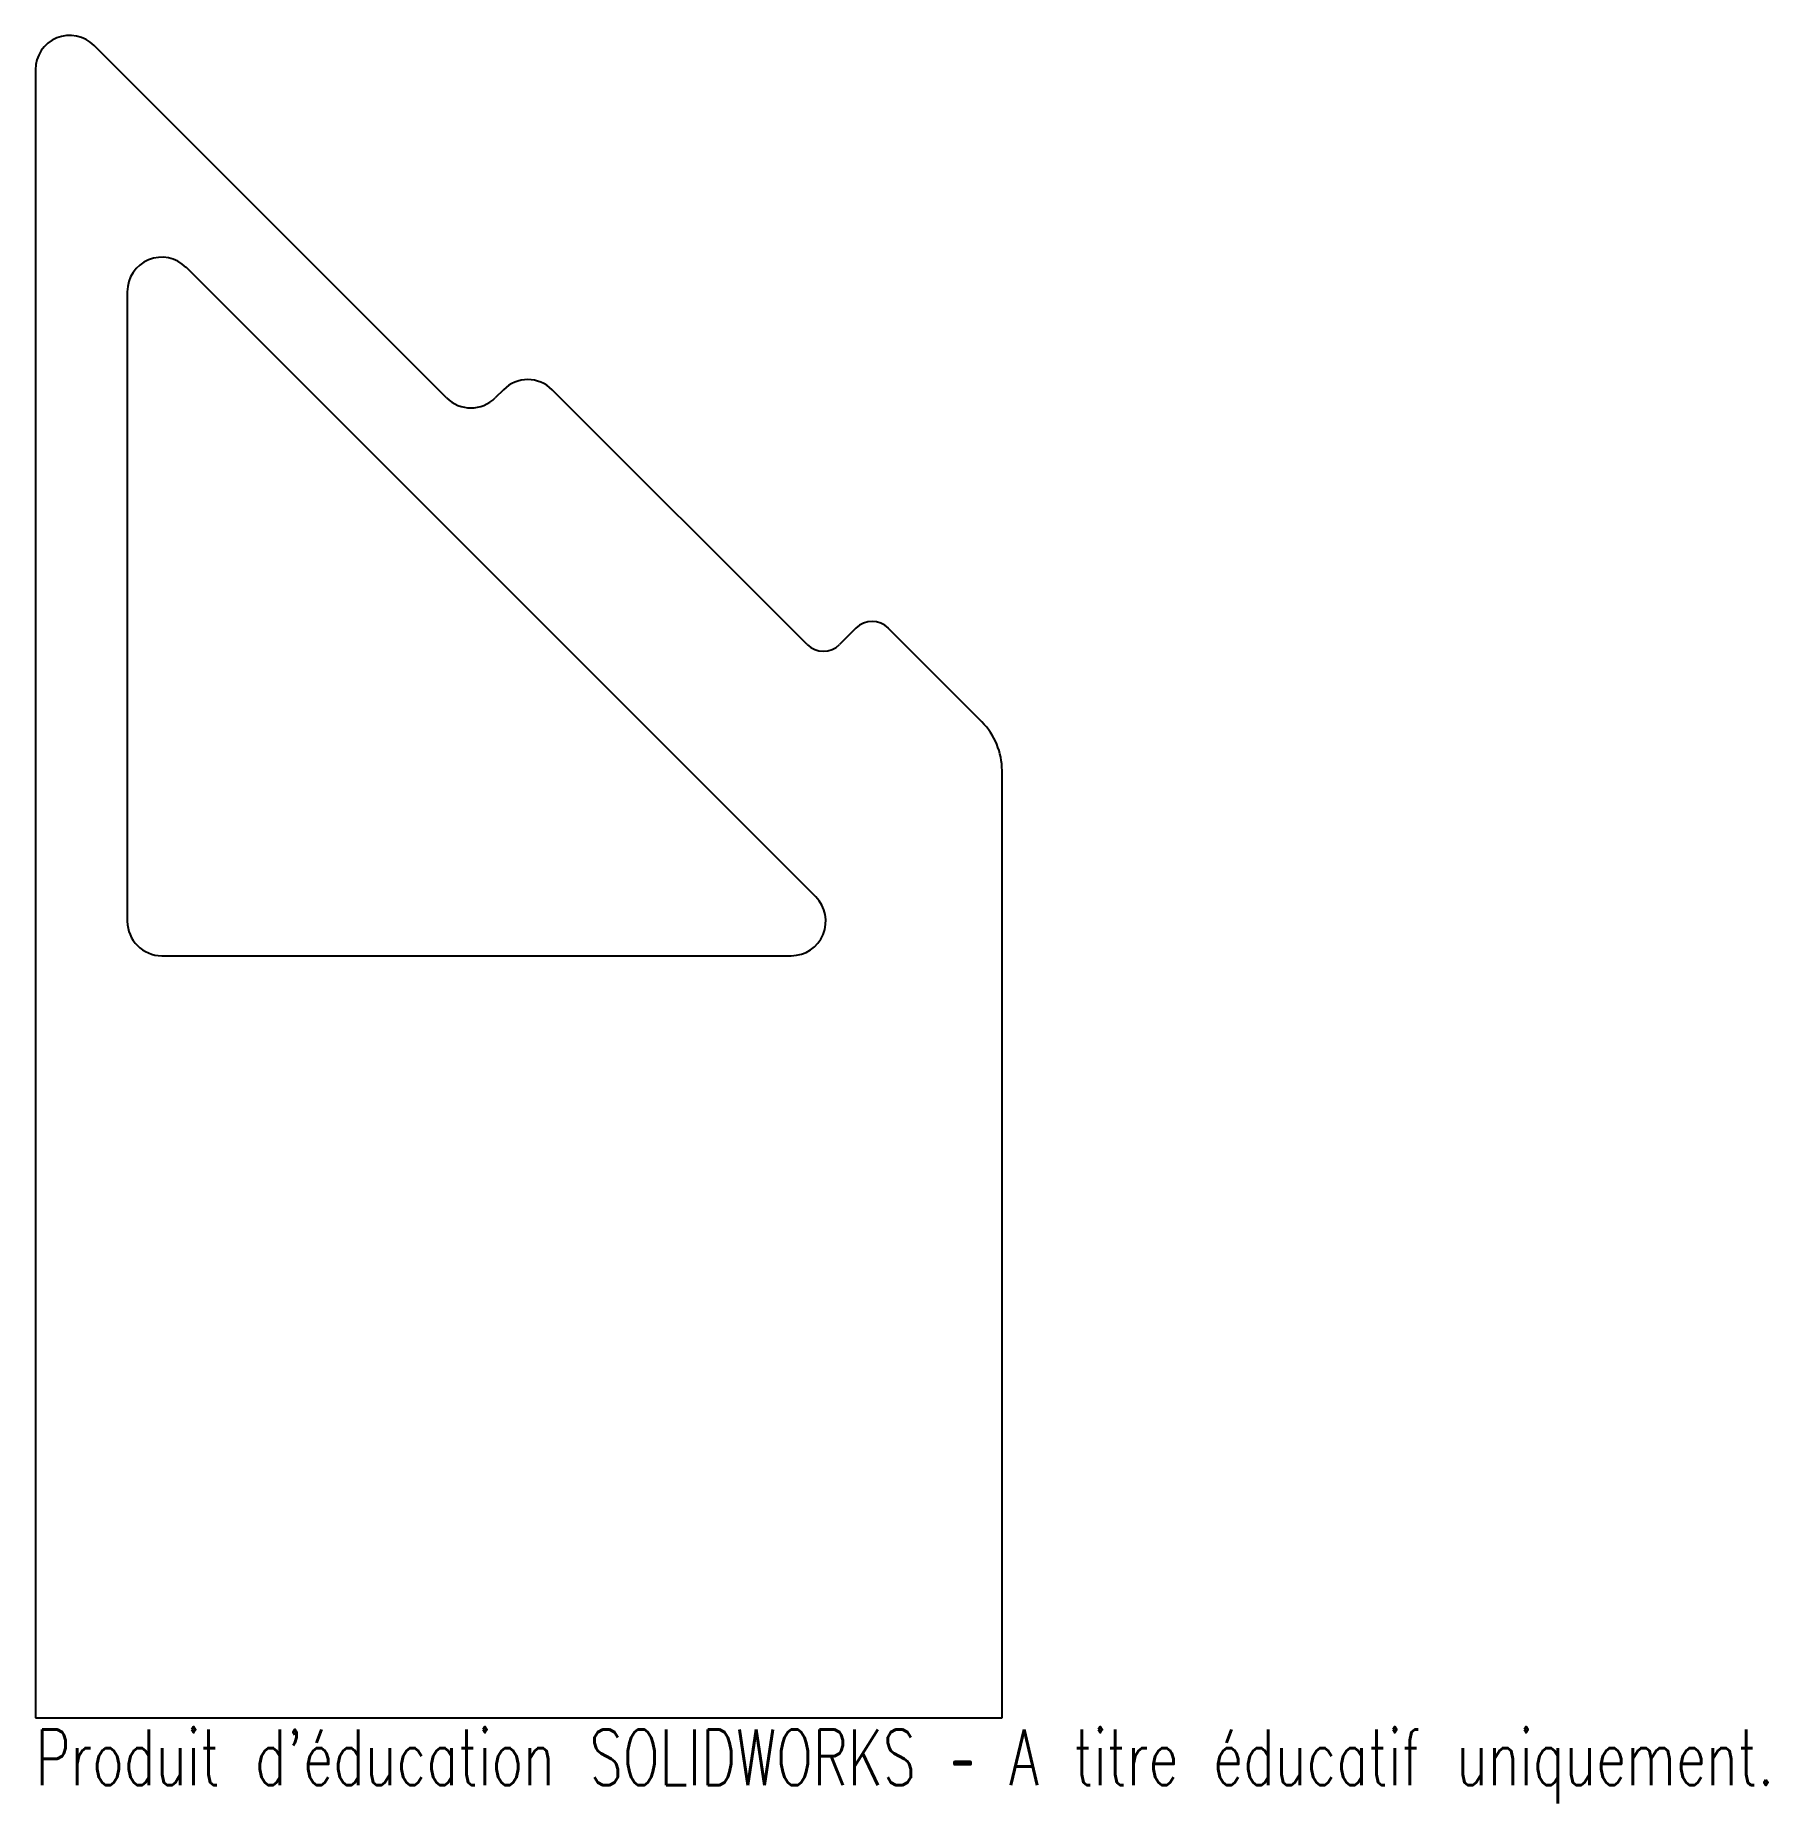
# Model space of a CAD drawing. Header units: millimetres. Extents: x -42 to 109, y -7 to 146.
import ezdxf

# ---------------------------------------------------------------- set-up
doc = ezdxf.new("R2010")
doc.units = ezdxf.units.MM
doc.styles.add('SLDTEXTSTYLE0', font='TXT', dxfattribs={"width": 0.7, "bigfont": 'bigfont'})

msp = doc.modelspace()

# ---------------------------------------------------------------- linework, layer by layer
at = {"color": 7, "linetype": 'Continuous', "lineweight": 25}
for p, q in [((-6.28, 114.92), (-36.95, 145.59)), ((-42.07, 143.47), (-42.07, 0)), ((25.85, 71.47), (-28.95, 126.28)), ((-34.07, 124.15), (-34.07, 69.35)), ((-1.33, 115.62), (-2.04, 114.92)), ((25.1, 93.44), (2.91, 115.62)), ((29.34, 94.85), (27.93, 93.44)), ((40.32, 86.71), (32.17, 94.85)), ((42.07, 0), (42.07, 82.46)), ((-31.07, 66.35), (23.73, 66.35)), ((-42.07, 0), (42.07, 0))]:
    msp.add_line(p, q, dxfattribs=at)
for centre, radius, start, end in [((-39.07, 143.47), 3, 45, 180), ((-31.07, 124.15), 3, 45, 180), ((0.79, 113.5), 3, 45, 135), ((-4.16, 117.04), 3, 225, 315), ((30.76, 93.44), 2, 45, 135), ((26.52, 94.85), 2, 225, 315), ((36.07, 82.46), 6, 0, 45), ((23.73, 69.35), 3, 270, 45), ((-31.07, 69.35), 3, 180, 270)]:
    msp.add_arc(centre, radius, start, end, dxfattribs=at)

# ---------------------------------------------------------------- texts
at = {"color": 7, "linetype": 'Continuous', "insert": (-42.07, -1.02), "char_height": 4.8336, "attachment_point": 1, "style": 'SLDTEXTSTYLE0'}
msp.add_mtext("Produit d'éducation SOLIDWORKS – A titre éducatif uniquement.", dxfattribs=at)

doc.saveas('drawing.dxf')
